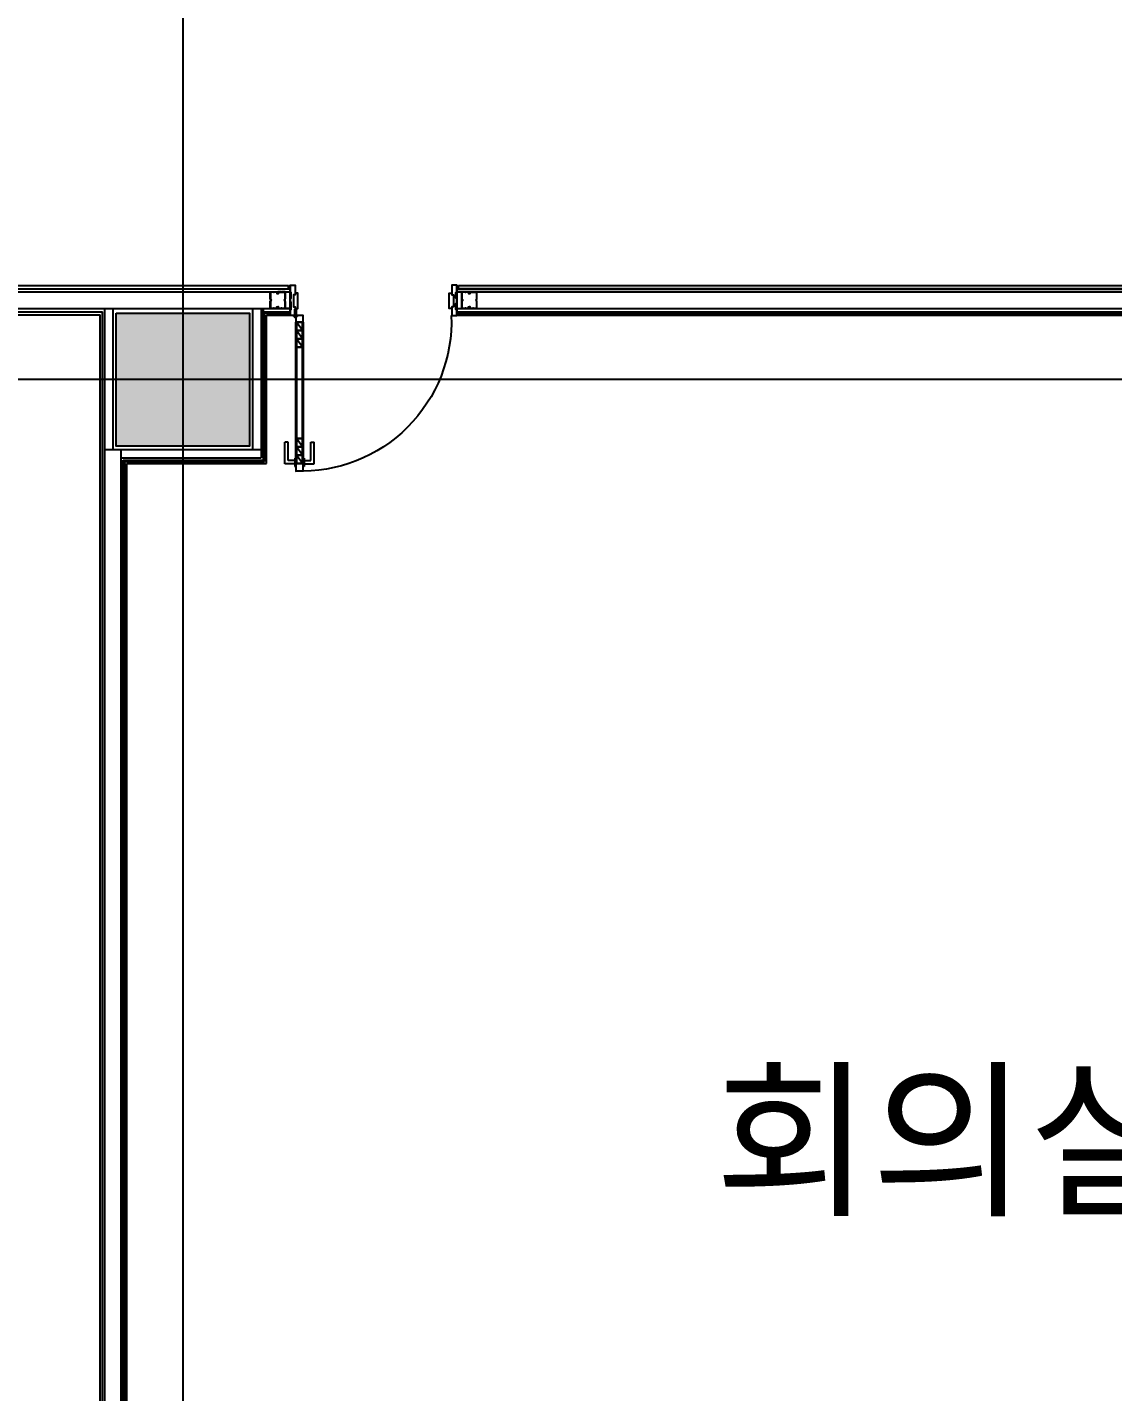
# Model space of a CAD drawing. Header units: metres. Extents: x 630750 to 860239, y 578133 to 726633.
# Drawn here: x 707371 to 713886, y 663135 to 671325 of the extents above; entities that cross this region are included whole.
import ezdxf

# ---------------------------------------------------------------- set-up
doc = ezdxf.new("R2010")
doc.units = ezdxf.units.M
doc.header["$LTSCALE"] = 300
doc.linetypes.add('업무시설_xr-base$0$CONTINOUS', pattern=[0])
for name, color, linetype in [('A-CEN-1', 1, 'Continuous'), ('A-CON', 2, 'Continuous'), ('A-TXT', 3, 'Continuous'), ('A-WALL-CONC', 2, 'Continuous'), ('F-DOOR_FRAME', 4, 'Continuous'), ('KUK-DOOR', 4, 'Continuous'), ('KUK-DOOR-FRAME', 4, 'Continuous'), ('KUK-DRYWALL', 4, 'Continuous'), ('kuk-finish', 43, 'Continuous'), ('KUK-석고보드', 201, 'Continuous')]:
    doc.layers.add(name, color=color, linetype=linetype)
doc.styles.add('돋움', font='')
doc.styles.get('돋움').set_extended_font_data('Dotum')

# ---------------------------------------------------------------- blocks, each defined once
blk = doc.blocks.new('힌지')
at = {"layer": 'F-DOOR_FRAME', "color": 175}
for p, q in [((444293.8, 289039.7, 0), (444262.2, 289039.7, 0)), ((444293.8, 289039.7, 0), (444262.2, 289039.7, 0)), ((444278, 289049.1, 0), (444278, 289020.8, 0))]:
    blk.add_line(p, q, dxfattribs=at)
at = {"layer": 'F-DOOR_FRAME', "color": 175, "elevation": 0}
for points in [[(444276.3, 289042.2), (444276.3, 289076.8), (444273.3, 289076.8), (444273.3, 289041.9), (444270.9, 289035.1, -0.190658), (444275.4, 289038.8)], [(444282.3, 289041.9), (444282.3, 289076.8), (444279.3, 289076.8), (444279.3, 289042.2), (444280.2, 289038.8, -0.190658), (444284.8, 289035.1)]]:
    blk.add_lwpolyline(points, format="xyb", close=True, dxfattribs=at)
at = {"layer": 'F-DOOR_FRAME', "color": 175}
blk.add_circle((444277.8, 289034.7, 0), 8, dxfattribs=at)
blk = doc.blocks.new('VIP화장실도어-1000')
at = {"layer": 'KUK-DOOR', "color": 1}
for p, q in [((1257083, 575369.1, 0), (1257118, 575419.1, 0)), ((1257083, 575319.1, 0), (1257118, 575369.1, 0)), ((1257083, 575269.1, 0), (1257118, 575319.1, 0)), ((1257083, 574671.1, 0), (1257118, 574721.1, 0)), ((1257083, 574621.1, 0), (1257118, 574671.1, 0)), ((1257083, 574571.1, 0), (1257118, 574621.1, 0))]:
    blk.add_line(p, q, dxfattribs=at)
at = {"layer": 'KUK-DOOR', "color": 6}
for p, q in [((1257013, 574568.6, 0), (1257013, 574698.6, 0)), ((1257033, 574698.6, 0), (1257013, 574698.6, 0)), ((1257033, 574588.6, 0), (1257033, 574698.6, 0)), ((1257168, 574588.6, -6432.8), (1257168, 574698.6, -6432.8)), ((1257168, 574698.6, -6432.8), (1257188, 574698.6, -6432.8)), ((1257188, 574568.6, -6432.8), (1257188, 574698.6, -6432.8)), ((1257073, 574568.6, 0), (1257013, 574568.6, 0)), ((1257073, 574588.6, 0), (1257033, 574588.6, 0)), ((1257073, 574604.1, 0), (1257073, 574553.1, 0)), ((1257078, 574604.1, 0), (1257073, 574604.1, 0)), ((1257073, 574553.1, 0), (1257078, 574553.1, 6432.8)), ((1257123, 574604.1, -6432.8), (1257128, 574604.1, -6432.8)), ((1257128, 574553.1, -6432.8), (1257123, 574553.1, 0)), ((1257128, 574604.1, -6432.8), (1257128, 574553.1, -6432.8)), ((1257128, 574588.6, -6432.8), (1257168, 574588.6, -6432.8)), ((1257128, 574568.6, -6432.8), (1257188, 574568.6, -6432.8))]:
    blk.add_line(p, q, dxfattribs=at)
at = {"layer": 'KUK-DOOR', "color": 8}
blk.add_line((1257083, 574721.1, 0), (1257118, 574721.1, 0), dxfattribs=at)
at = {"layer": 'KUK-DOOR', "color": 251}
for p, q in [((1257078, 574603.5, 0), (1257073, 574603.5, 0)), ((1257078, 574602.4, 0), (1257073, 574602.4, 0)), ((1257078, 574600.8, 0), (1257073, 574600.8, 0)), ((1257078, 574598.2, 0), (1257073, 574598.2, 0)), ((1257078, 574593.7, 0), (1257073, 574593.7, 0)), ((1257078, 574587.5, 0), (1257073, 574587.5, 0)), ((1257078, 574569.7, 0), (1257073, 574569.7, 0)), ((1257078, 574563.5, 0), (1257073, 574563.5, 0)), ((1257078, 574559, 0), (1257073, 574559, 0)), ((1257078, 574556.4, 0), (1257073, 574556.4, 0)), ((1257078, 574554.8, 0), (1257073, 574554.8, 0)), ((1257123, 574603.5, -6432.8), (1257128, 574603.5, -6432.8)), ((1257123, 574602.4, -6432.8), (1257128, 574602.4, -6432.8)), ((1257123, 574600.8, -6432.8), (1257128, 574600.8, -6432.8)), ((1257123, 574598.2, -6432.8), (1257128, 574598.2, -6432.8)), ((1257123, 574593.7, -6432.8), (1257128, 574593.7, -6432.8)), ((1257123, 574587.5, -6432.8), (1257128, 574587.5, -6432.8)), ((1257123, 574569.7, -6432.8), (1257128, 574569.7, -6432.8)), ((1257123, 574563.5, -6432.8), (1257128, 574563.5, -6432.8)), ((1257123, 574559, -6432.8), (1257128, 574559, -6432.8)), ((1257123, 574556.4, -6432.8), (1257128, 574556.4, -6432.8)), ((1257123, 574554.8, -6432.8), (1257128, 574554.8, -6432.8))]:
    blk.add_line(p, q, dxfattribs=at)
at = {"layer": 'KUK-DOOR', "color": 7, "elevation": 0}
for points in [[(1257123, 575419.1), (1257078, 575419.1), (1257078, 575459.1), (1257082, 575459.1), (1257082, 575459.1), (1257123, 575459.1), (1257123, 575419.1)], [(1257078, 575419.1), (1257078, 574571.1)], [(1257123, 574571.1), (1257123, 575419.1)], [(1257123, 574534.1), (1257123, 574525.1), (1257078, 574527.6), (1257078, 574571.1), (1257123, 574571.1), (1257123, 574534.1)]]:
    blk.add_lwpolyline(points, dxfattribs=at)
at = {"layer": 'KUK-DOOR', "color": 1, "elevation": 0}
blk.add_lwpolyline([(1257123, 575419.1), (1257083, 575419.1)], dxfattribs=at)
for points in [[(1257083, 575369.1), (1257083, 575419.1), (1257118, 575419.1), (1257118, 575369.1)], [(1257083, 575319.1), (1257083, 575369.1), (1257118, 575369.1), (1257118, 575319.1)], [(1257083, 575269.1), (1257083, 575319.1), (1257118, 575319.1), (1257118, 575269.1)], [(1257083, 574721.1), (1257083, 575269.1), (1257118, 575269.1), (1257118, 574721.1)], [(1257083, 574671.1), (1257083, 574721.1), (1257118, 574721.1), (1257118, 574671.1)], [(1257083, 574621.1), (1257083, 574671.1), (1257118, 574671.1), (1257118, 574621.1)], [(1257083, 574571.1), (1257083, 574621.1), (1257118, 574621.1), (1257118, 574571.1)]]:
    blk.add_lwpolyline(points, close=True, dxfattribs=at)
at = {"layer": 'KUK-DOOR', "color": 1}
blk.add_arc((1257089.2, 575425.3, 0), 900.8, 177.84827, 272.15173, dxfattribs=at)
blk = doc.blocks.new('con1')
at = {"layer": 'A-WALL-CONC', "linetype": '업무시설_xr-base$0$CONTINOUS'}
h = blk.add_hatch(color=253, dxfattribs=at)
h.dxf.hatch_style = 1
h.paths.add_polyline_path([(-302595.9, -253222.2), (-301895.9, -253222.2), (-301895.9, -253922.2), (-302595.9, -253922.2)])
h.paths.add_polyline_path([(-384245.9, -253222.2), (-383545.9, -253222.2), (-383545.9, -253922.2), (-384245.9, -253922.2)])
h.paths.add_polyline_path([(-335095.9, -253172.2), (-334295.9, -253172.2), (-334295.9, -253972.2), (-335095.9, -253972.2)])
h.paths.add_polyline_path([(-354895.9, -253172.2), (-354095.9, -253172.2), (-354095.9, -253972.2), (-354895.9, -253972.2)])
h.paths.add_polyline_path([(-374695.9, -253172.2), (-373895.9, -253172.2), (-373895.9, -253972.2), (-374695.9, -253972.2)])
h.paths.add_polyline_path([(-325195.9, -253172.2), (-324395.9, -253172.2), (-324395.9, -253972.2), (-325195.9, -253972.2)])
h.paths.add_polyline_path([(-364745.9, -253222.2), (-364045.9, -253222.2), (-364045.9, -253922.2), (-364745.9, -253922.2)])
h.paths.add_polyline_path([(-344945.9, -253222.2), (-344245.9, -253222.2), (-344245.9, -253922.2), (-344945.9, -253922.2)])
h.paths.add_polyline_path([(-310045.9, -253222.2), (-309345.9, -253222.2), (-309345.9, -253922.2), (-310045.9, -253922.2)])
h.paths.add_polyline_path([(-318595.9, -253172.2), (-317795.9, -253172.2), (-317795.9, -253972.2), (-318595.9, -253972.2)])
h.paths.add_polyline_path([(-384245.9, -310859.9), (-383445.9, -310859.9), (-383445.9, -311659.9), (-384245.9, -311659.9)])
h.paths.add_polyline_path([(-384245.9, -305472.2), (-383445.9, -305472.2), (-383445.9, -306272.2), (-384245.9, -306272.2)])
h.paths.add_polyline_path([(-384245.9, -295572.2), (-383445.9, -295572.2), (-383445.9, -296372.2), (-384245.9, -296372.2)])
h.paths.add_polyline_path([(-384195.9, -276472.2), (-383595.9, -276472.2), (-383595.9, -275872.2), (-384195.9, -275872.2)])
h.paths.add_polyline_path([(-384245.9, -285672.2), (-383445.9, -285672.2), (-383445.9, -286472.2), (-384245.9, -286472.2)])
h.paths.add_polyline_path([(-384295.9, -269172.2), (-383495.9, -269172.2), (-383495.9, -269972.2), (-384295.9, -269972.2)])
h.paths.add_polyline_path([(-384295.9, -260672.2), (-383495.9, -260672.2), (-383495.9, -261472.2), (-384295.9, -261472.2)])
h.paths.add_polyline_path([(-376995.9, -285572.2), (-376195.9, -285572.2), (-376195.9, -286372.2), (-376995.9, -286372.2)], flags=17)
h.paths.add_polyline_path([(-374695.9, -276572.2), (-373895.9, -276572.2), (-373895.9, -275772.2), (-374695.9, -275772.2)], flags=17)
h.paths.add_polyline_path([(-364695.9, -285772.2), (-364095.9, -285772.2), (-364095.9, -286372.2), (-364695.9, -286372.2)], flags=17)
h.paths.add_polyline_path([(-364795.9, -275772.2), (-363995.9, -275772.2), (-363995.9, -276572.2), (-364795.9, -276572.2)], flags=17)
edge = h.paths.add_edge_path(flags=16)
edge.add_arc((-376495.9, -295972.2), 450, 0, 360)
edge = h.paths.add_edge_path(flags=16)
edge.add_arc((-354495.9, -302572.2), 450, 0, 360)
edge = h.paths.add_edge_path(flags=16)
edge.add_arc((-364395.9, -295972.2), 350, 0, 360)
edge = h.paths.add_edge_path(flags=16)
edge.add_arc((-354495.9, -295972.2), 450, 0, 360)
edge = h.paths.add_edge_path(flags=16)
edge.add_arc((-344595.9, -302572.2), 350, 0, 360)
edge = h.paths.add_edge_path(flags=16)
edge.add_arc((-344595.9, -295972.2), 350, 0, 360)
edge = h.paths.add_edge_path(flags=16)
edge.add_arc((-364395.9, -302572.2), 350, 0, 360)
h.paths.add_polyline_path([(-375978.1, -305715.7), (-376743.7, -305483.5), (-376976, -306249), (-376210.4, -306481.3)], flags=17)
h.paths.add_polyline_path([(-378097.8, -312701.2), (-378863.4, -312468.9), (-379095.6, -313234.5), (-378330.1, -313466.8)], flags=16)
h.paths.add_polyline_path([(-354767.9, -312099.6), (-355533.5, -311867.3), (-355765.8, -312632.8), (-355000.2, -312865.1)], flags=17)
h.paths.add_polyline_path([(-347591.1, -314277.3), (-348356.6, -314045), (-348588.9, -314810.6), (-347823.4, -315042.9)], flags=17)
h.paths.add_polyline_path([(-349725.3, -321310.6), (-350490.8, -321078.3), (-350723.1, -321843.9), (-349957.6, -322076.2)], flags=17)
h.paths.add_polyline_path([(-359198.7, -318436), (-359964.3, -318203.7), (-360196.6, -318969.2), (-359431, -319201.5)], flags=17)
edge = h.paths.add_edge_path(flags=16)
edge.add_arc((-324745.9, -312472.2), 450, 0, 360)
h.paths.add_polyline_path([(-318595.9, -311972.2), (-317795.9, -311972.2), (-317795.9, -312972.2), (-318595.9, -312972.2)], flags=17)
edge = h.paths.add_edge_path(flags=16)
edge.add_arc((-335145.9, -312472.2), 350, 0, 360)
edge = h.paths.add_edge_path(flags=16)
edge.add_arc((-338616.5, -317418.6), 450, 0, 360)
h.paths.add_polyline_path([(-340251.8, -324185.3), (-341017.4, -323953), (-341249.7, -324718.5), (-340484.1, -324950.8)], flags=17)
edge = h.paths.add_edge_path(flags=17)
edge.add_arc((-324745.9, -319072.2), 450, 0, 360)
h.paths.add_polyline_path([(-318695.9, -318672.2), (-317695.9, -318672.2), (-317695.9, -319472.2), (-318695.9, -319472.2)], flags=17)
h.paths.add_polyline_path([(-310095.9, -327072.2), (-309295.9, -327072.2), (-309295.9, -327872.2), (-310095.9, -327872.2)])
h.paths.add_polyline_path([(-316095.9, -322372.2), (-316095.9, -325422.2), (-311307.7, -325422.2), (-311307.7, -325222.2), (-315895.9, -325222.2), (-315895.9, -322572.2), (-309695.9, -322572.2), (-309695.9, -325222.2), (-310307.7, -325222.2), (-310307.7, -325422.2), (-309495.9, -325422.2), (-309495.9, -322372.2)], flags=17)
edge = h.paths.add_edge_path(flags=17)
edge.add_arc((-324795.9, -327472.2), 400, 0, 360)
edge = h.paths.add_edge_path(flags=17)
edge.add_arc((-318195.9, -329272.2), 450, 0, 360)
h.paths.add_polyline_path([(-310095.9, -331472.2), (-309295.9, -331472.2), (-309295.9, -332272.2), (-310095.9, -332272.2)])
edge = h.paths.add_edge_path(flags=16)
edge.add_arc((-334695.9, -302572.2), 350, 0, 360)
edge = h.paths.add_edge_path(flags=17)
edge.add_arc((-334695.9, -286072.2), 350, 0, 360)
edge = h.paths.add_edge_path(flags=16)
edge.add_arc((-334695.9, -295972.2), 350, 0, 360)
edge = h.paths.add_edge_path(flags=17)
edge.add_arc((-344595.9, -286072.2), 450, 0, 360)
h.paths.add_polyline_path([(-318595.9, -295472.2), (-317795.9, -295472.2), (-317795.9, -296472.2), (-318595.9, -296472.2)], flags=17)
h.paths.add_polyline_path([(-318595.9, -302072.2), (-317795.9, -302072.2), (-317795.9, -303072.2), (-318595.9, -303072.2)], flags=17)
edge = h.paths.add_edge_path(flags=16)
edge.add_arc((-324795.9, -302572.2), 450, 0, 360)
edge = h.paths.add_edge_path(flags=16)
edge.add_arc((-324795.9, -295972.2), 450, 0, 360)
edge = h.paths.add_edge_path(flags=17)
edge.add_arc((-324795.9, -286072.2), 450, 0, 360)
edge = h.paths.add_edge_path(flags=17)
edge.add_arc((-334695.9, -276172.2), 450, 0, 360)
edge = h.paths.add_edge_path(flags=17)
edge.add_arc((-344595.9, -276172.2), 450, 0, 360)
h.paths.add_polyline_path([(-318595.9, -275772.2), (-317795.9, -275772.2), (-317795.9, -276572.2), (-318595.9, -276572.2)], flags=17)
h.paths.add_polyline_path([(-318595.9, -285672.2), (-317795.9, -285672.2), (-317795.9, -286472.2), (-318595.9, -286472.2)], flags=17)
edge = h.paths.add_edge_path(flags=17)
edge.add_arc((-324795.9, -276172.2), 450, 0, 360)
h.paths.add_polyline_path([(-364795.9, -260672.2), (-363995.9, -260672.2), (-363995.9, -261472.2), (-364795.9, -261472.2)])
h.paths.add_polyline_path([(-364795.9, -269172.2), (-363995.9, -269172.2), (-363995.9, -269972.2), (-364795.9, -269972.2)], flags=17)
h.paths.add_polyline_path([(-325195.9, -269172.2), (-324395.9, -269172.2), (-324395.9, -269972.2), (-325195.9, -269972.2)], flags=17)
h.paths.add_polyline_path([(-310845.9, -260722.2), (-310045.9, -260722.2), (-310045.9, -261522.2), (-310845.9, -261522.2)], flags=17)
h.paths.add_polyline_path([(-325195.9, -260672.2), (-324395.9, -260672.2), (-324395.9, -261472.2), (-325195.9, -261472.2)])
h.paths.add_polyline_path([(-335095.9, -260672.2), (-334295.9, -260672.2), (-334295.9, -261472.2), (-335095.9, -261472.2)])
h.paths.add_polyline_path([(-344995.9, -260672.2), (-344195.9, -260672.2), (-344195.9, -261472.2), (-344995.9, -261472.2)])
h.paths.add_polyline_path([(-354895.9, -260672.2), (-354095.9, -260672.2), (-354095.9, -261472.2), (-354895.9, -261472.2)])
h.paths.add_polyline_path([(-354895.9, -269172.2), (-354095.9, -269172.2), (-354095.9, -269972.2), (-354895.9, -269972.2)], flags=17)
h.paths.add_polyline_path([(-344995.9, -269172.2), (-344195.9, -269172.2), (-344195.9, -269972.2), (-344995.9, -269972.2)], flags=17)
h.paths.add_polyline_path([(-335095.9, -269172.2), (-334295.9, -269172.2), (-334295.9, -269972.2), (-335095.9, -269972.2)], flags=17)
h.paths.add_polyline_path([(-310145.9, -275772.2), (-309345.9, -275772.2), (-309345.9, -276572.2), (-310145.9, -276572.2)])
h.paths.add_polyline_path([(-310145.9, -269172.2), (-309345.9, -269172.2), (-309345.9, -269972.2), (-310145.9, -269972.2)])
h.paths.add_polyline_path([(-309945.9, -312172.2), (-309345.9, -312172.2), (-309345.9, -312772.2), (-309945.9, -312772.2)], flags=17)
h.paths.add_polyline_path([(-309945.9, -302272.2), (-309345.9, -302272.2), (-309345.9, -302872.2), (-309945.9, -302872.2)], flags=17)
h.paths.add_polyline_path([(-310145.9, -295572.2), (-309345.9, -295572.2), (-309345.9, -296372.2), (-310145.9, -296372.2)])
h.paths.add_polyline_path([(-310145.9, -285672.2), (-309345.9, -285672.2), (-309345.9, -286472.2), (-310145.9, -286472.2)])
h.paths.add_polyline_path([(-366406.6, -311179.9), (-366585, -311089.4), (-367172.8, -312248.9), (-366994.4, -312339.4)], flags=16)
h.paths.add_polyline_path([(-367582.3, -313498.9), (-367760.7, -313408.4), (-368303.3, -314478.7), (-368124.9, -314569.2)], flags=16)
h.paths.add_polyline_path([(-374501.4, -323406.8), (-375266.9, -323174.5), (-375499.2, -323940), (-374733.7, -324172.3)], flags=17)
h.paths.add_polyline_path([(-380817, -321490.3), (-381582.5, -321258), (-381814.8, -322023.6), (-381049.3, -322255.9)])
h.paths.add_polyline_path([(-319504.7, -329605.3), (-319562.8, -329796.7), (-318586.8, -330092.9), (-318528.7, -329901.5)], flags=17)
h.paths.add_polyline_path([(-317399.5, -330244.1), (-317457.6, -330435.5), (-316481.5, -330731.7), (-316423.5, -330540.3)], flags=17)
h.paths.add_polyline_path([(-315294.3, -330882.9), (-315352.4, -331074.3), (-314376.3, -331370.5), (-314318.3, -331179.1)], flags=17)
h.paths.add_polyline_path([(-313189.1, -331521.7), (-313247.2, -331713.1), (-312271.1, -332009.3), (-312213, -331817.9)], flags=17)
h.paths.add_polyline_path([(-311083.9, -332160.5), (-311142, -332351.9), (-310165.9, -332648.1), (-310107.8, -332456.7)], flags=17)
h.paths.add_polyline_path([(-308978.7, -332799.4), (-309036.7, -332990.7), (-308060.7, -333286.9), (-308002.6, -333095.5)])
h.paths.add_polyline_path([(-306873.5, -333438.2), (-306931.5, -333629.5), (-305955.5, -333925.7), (-305897.4, -333734.3)])
h.paths.add_polyline_path([(-321610, -328966.5), (-321668, -329157.9), (-320692, -329454.1), (-320633.9, -329262.7)], flags=17)
h.paths.add_polyline_path([(-304768.2, -334077), (-304826.3, -334268.4), (-303850.3, -334564.5), (-303792.2, -334373.1)])
h.paths.add_polyline_path([(-366379.8, -308837.3), (-366525.2, -309124), (-365780.1, -309501.8), (-365997.1, -309929.9), (-365818.7, -310020.4), (-365281.9, -308961.4), (-368992.7, -307835.4), (-369050.7, -308026.8), (-368955, -308055.9), (-369303.5, -309204.2), (-369399.2, -309175.1), (-369457.2, -309366.5), (-369361.5, -309395.5), (-371190.9, -315424.1), (-373726.7, -314654.6), (-371897.4, -308626.1), (-370414.2, -309076.1), (-370356.1, -308884.7), (-371839.3, -308434.7), (-371490.9, -307286.4), (-370007.6, -307736.5), (-369949.6, -307545.1), (-371624.2, -307036.9), (-373976.1, -314787.9), (-369001.2, -316297.6), (-368712.8, -315728.7), (-368891.1, -315638.2), (-369103.7, -316057.4), (-370999.5, -315482.2), (-368763.6, -308113.9)], flags=17)
edge = h.paths.add_edge_path()
edge.add_line((-317995.9, -269122.2), (-318195.9, -269122.2))
edge.add_line((-318195.9, -266622.2), (-317995.9, -266622.2))
edge.add_line((-318195.9, -265972.2), (-318195.9, -266622.2))
edge.add_line((-318195.9, -269122.2), (-318195.9, -269672.2))
edge.add_line((-317995.9, -269472.2), (-317995.9, -269122.2))
edge.add_line((-317995.9, -266622.2), (-317995.9, -265972.2))
edge.add_line((-317070.9, -260922.2), (-317070.9, -260722.2))
edge.add_line((-317070.9, -260722.2), (-314895.9, -260722.2))
edge.add_line((-314895.9, -260722.2), (-314895.9, -260922.2))
edge.add_line((-314895.9, -260922.2), (-317070.9, -260922.2))
edge.add_line((-318195.9, -265972.2), (-321995.9, -265972.2))
edge.add_line((-321995.9, -265972.2), (-321995.9, -262022.2))
edge.add_line((-321995.9, -262022.2), (-321795.9, -262022.2))
edge.add_line((-321795.9, -262022.2), (-321795.9, -262922.2))
edge.add_line((-321795.9, -262922.2), (-321695.9, -262922.2))
edge.add_line((-321695.9, -262922.2), (-321695.9, -263122.2))
edge.add_line((-321695.9, -263122.2), (-321795.9, -263122.2))
edge.add_line((-321795.9, -263122.2), (-321795.9, -265772.2))
edge.add_line((-321795.9, -265772.2), (-314195.9, -265772.2))
edge.add_line((-314195.9, -265772.2), (-314195.9, -263122.2))
edge.add_line((-314195.9, -263122.2), (-320695.9, -263122.2))
edge.add_line((-320695.9, -263122.2), (-320695.9, -262922.2))
edge.add_line((-320695.9, -262922.2), (-319545.9, -262922.2))
edge.add_line((-319545.9, -262922.2), (-319545.9, -260922.2))
edge.add_line((-319545.9, -260922.2), (-321795.9, -260922.2))
edge.add_line((-321795.9, -260922.2), (-321795.9, -261022.2))
edge.add_line((-321795.9, -261022.2), (-321995.9, -261022.2))
edge.add_line((-321995.9, -261022.2), (-321995.9, -260722.2))
edge.add_line((-321995.9, -260722.2), (-317770.9, -260722.2))
edge.add_line((-317770.9, -260722.2), (-317770.9, -260922.2))
edge.add_line((-317995.9, -269472.2), (-314195.9, -269472.2))
edge.add_line((-314195.9, -269472.2), (-314195.9, -265972.2))
edge.add_line((-314195.9, -265972.2), (-317995.9, -265972.2))
edge.add_line((-317770.9, -260922.2), (-319345.9, -260922.2))
edge.add_line((-319345.9, -260922.2), (-319345.9, -262922.2))
edge.add_line((-319345.9, -262922.2), (-314195.9, -262922.2))
edge.add_line((-314195.9, -262922.2), (-314195.9, -260722.2))
edge.add_line((-314195.9, -260722.2), (-313995.9, -260722.2))
edge.add_line((-313995.9, -260722.2), (-313995.9, -269672.2))
edge.add_line((-313995.9, -269672.2), (-318195.9, -269672.2))
edge.add_line((-309345.9, -286472.2), (-309345.9, -312772.2))
edge.add_line((-309545.9, -302872.2), (-309545.9, -312172.2))
edge.add_line((-309545.9, -296372.2), (-309545.9, -302272.2))
edge.add_line((-309545.9, -286472.2), (-309545.9, -295572.2))
edge.add_line((-375426.6, -323700.8), (-380976.7, -322016.6))
edge.add_line((-334860, -324841.4), (-335146.9, -325786.6))
edge.add_line((-334660.1, -325215.5), (-334859.8, -325873.7))
edge.add_line((-324795.9, -328208.8), (-324795.9, -327872.2))
edge.add_line((-324595.9, -328060.4), (-324595.9, -327818.6))
edge.add_line((-324795.9, -328208.8), (-322797.2, -328815.2))
edge.add_line((-322797.2, -328815.2), (-322739.1, -328623.9))
edge.add_line((-322739.1, -328623.9), (-324595.9, -328060.4))
edge.add_line((-337531.2, -334677.3), (-338201, -334474.1))
edge.add_line((-338201, -334474.1), (-338404.3, -335143.9))
edge.add_line((-338404.3, -335143.9), (-337734.4, -335347.2))
edge.add_line((-337734.4, -335347.2), (-337531.2, -334677.3))
edge = h.paths.add_edge_path()
edge.add_line((-339857.9, -323400.5), (-339799.8, -323209.1))
edge.add_line((-339799.8, -323209.1), (-337930.3, -317052.2))
edge.add_line((-337930.3, -317052.2), (-338217.3, -316965))
edge.add_line((-338217.3, -316965), (-338268.5, -317133.4))
edge.add_arc((-338616.5, -317418.6), 450, -73.11347, 39.33184, ccw=False)
edge.add_line((-338485.8, -317849.2), (-340145, -323313.3))
edge.add_line((-340145, -323313.3), (-339857.9, -323400.5))
at = {"layer": 'A-CON'}
blk.add_lwpolyline([(-364795.9, -275772.2), (-363995.9, -275772.2), (-363995.9, -276572.2), (-364795.9, -276572.2)], close=True, dxfattribs=at)

msp = doc.modelspace()

# ---------------------------------------------------------------- linework, layer by layer
at = {"layer": 'A-CEN-1', "linetype": 'Continuous'}
for p, q in [((708304.4, 708258.8), (708304.4, 640745.8)), ((796986.4, 669210.2), (657202.6, 669210.2))]:
    msp.add_line(p, q, dxfattribs=at)
at = {"layer": 'A-CON'}
msp.add_lwpolyline([(707904.4, 669610.2), (708704.4, 669610.2), (708704.4, 668810.2), (707904.4, 668810.2)], close=True, dxfattribs=at)
at = {"layer": 'KUK-DOOR-FRAME'}
for points in [[(708979.4, 669595.2), (708979.4, 669595.2), (708979.4, 669595.2), (708979.4, 669595.2), (708979.4, 669595.2), (708955.4, 669595.2), (708949.4, 669595.2), (708949.4, 669598.7), (708949.4, 669631.7), (708954.4, 669631.7), (708954.4, 669675.2), (708949.4, 669675.2), (708949.4, 669699.2), (708954.4, 669699.2), (708954.4, 669734.2), (708949.4, 669734.2), (708949.4, 669777.2), (708955.4, 669777.2), (708955.4, 669777.2), (708979.4, 669777.2), (708979.4, 669719.2), (708969.4, 669719.2), (708969.4, 669646.7), (708979.4, 669646.7), (708979.4, 669595.2)], [(709919.4, 669595.2), (709919.4, 669595.2), (709919.4, 669595.2), (709919.4, 669595.2), (709919.4, 669595.2), (709943.4, 669595.2), (709949.4, 669595.2), (709949.4, 669595.2), (709949.4, 669631.7), (709944.4, 669631.7), (709944.4, 669666.7), (709949.4, 669666.7), (709949.4, 669699.2), (709944.4, 669699.2), (709944.4, 669734.2), (709949.4, 669734.2), (709949.4, 669777.2), (709943.4, 669777.2), (709943.4, 669777.2), (709919.4, 669777.2), (709919.4, 669719.2), (709929.4, 669719.2), (709929.4, 669646.7), (709919.4, 669646.7), (709919.4, 669595.2)]]:
    msp.add_lwpolyline(points, dxfattribs=at)
at = {"layer": 'KUK-DOOR-FRAME', "extrusion": (1.10631e-25, -1.80681e-09, 1)}
msp.add_lwpolyline([(708969.4, 669646.7), (708979.4, 669646.7), (708979.4, 669636.7), (708994.4, 669636.7), (708994.4, 669729.2), (708979.4, 669729.2), (708979.4, 669719.2), (708969.4, 669719.2), (708969.4, 669646.7)], dxfattribs=at)
at = {"layer": 'KUK-DOOR-FRAME', "extrusion": (-1.10631e-25, -1.80681e-09, 1)}
msp.add_lwpolyline([(709929.4, 669646.7), (709919.4, 669646.7), (709919.4, 669636.7), (709904.4, 669636.7), (709904.4, 669729.2), (709919.4, 669729.2), (709919.4, 669719.2), (709929.4, 669719.2), (709929.4, 669646.7)], dxfattribs=at)
at = {"layer": 'KUK-DRYWALL'}
for p, q in [((700049.4, 669737.2), (708949.4, 669737.2)), ((709949.4, 669737.2), (714894.4, 669737.2)), ((714964.4, 669737.2), (709949.4, 669737.2)), ((709949.4, 669737.2), (721364.4, 669737.2)), ((700049.4, 669637.2), (708949.4, 669637.2)), ((707834.4, 669637.2), (707834.4, 658965.2)), ((707884.4, 669637.2), (707884.4, 668790.2)), ((708724.4, 668790.2), (708724.4, 669637.2)), ((708774.4, 669637.2), (708774.4, 668740.2)), ((709949.4, 669637.2), (721364.4, 669637.2)), ((707834.4, 668790.2), (708774.4, 668790.2)), ((707934.4, 658965.2), (707934.4, 668790.2)), ((707934.4, 668740.2), (708774.4, 668740.2))]:
    msp.add_line(p, q, dxfattribs=at)
at = {"layer": 'KUK-DRYWALL', "color": 8}
for points in [[(708873.4, 669647.2), (708874.4, 669647.2), (708874.4, 669637.2), (708854.4, 669637.2, 1), (708849.4, 669637.2), (708829.4, 669637.2), (708829.4, 669680.7, 0.589997), (708829.4, 669693.7), (708829.4, 669737.2), (708849.4, 669737.2, 1), (708854.4, 669737.2), (708874.4, 669737.2), (708874.4, 669727.2), (708869.4, 669727.2), (708869.4, 669728.2), (708873.4, 669728.2), (708873.4, 669736.2), (708855.2, 669736.2, -0.745356), (708848.5, 669736.2), (708830.4, 669736.2), (708830.4, 669694.3, -0.542783), (708830.4, 669680.2), (708830.4, 669638.2), (708848.5, 669638.2, -0.745356), (708855.2, 669638.2), (708873.4, 669638.2), (708873.4, 669646.2), (708869.4, 669646.2), (708869.4, 669647.2), (708874.4, 669647.2)], [(708875.4, 669647.2), (708874.4, 669647.2), (708874.4, 669637.2), (708894.4, 669637.2, -1), (708899.4, 669637.2), (708919.4, 669637.2), (708919.4, 669680.7, -0.589997), (708919.4, 669693.7), (708919.4, 669737.2), (708899.4, 669737.2, -1), (708894.4, 669737.2), (708874.4, 669737.2), (708874.4, 669727.2), (708879.4, 669727.2), (708879.4, 669728.2), (708875.4, 669728.2), (708875.4, 669736.2), (708893.5, 669736.2, 0.745356), (708900.2, 669736.2), (708918.4, 669736.2), (708918.4, 669694.3, 0.542783), (708918.4, 669680.2), (708918.4, 669638.2), (708900.2, 669638.2, 0.745356), (708893.5, 669638.2), (708875.4, 669638.2), (708875.4, 669646.2), (708879.4, 669646.2), (708879.4, 669647.2), (708874.4, 669647.2)], [(710023.4, 669647.2), (710024.4, 669647.2), (710024.4, 669637.2), (710004.4, 669637.2, 1), (709999.4, 669637.2), (709979.4, 669637.2), (709979.4, 669680.7, 0.589997), (709979.4, 669693.7), (709979.4, 669737.2), (709999.4, 669737.2, 1), (710004.4, 669737.2), (710024.4, 669737.2), (710024.4, 669727.2), (710019.4, 669727.2), (710019.4, 669728.2), (710023.4, 669728.2), (710023.4, 669736.2), (710005.2, 669736.2, -0.745356), (709998.5, 669736.2), (709980.4, 669736.2), (709980.4, 669694.3, -0.542783), (709980.4, 669680.2), (709980.4, 669638.2), (709998.5, 669638.2, -0.745356), (710005.2, 669638.2), (710023.4, 669638.2), (710023.4, 669646.2), (710019.4, 669646.2), (710019.4, 669647.2), (710024.4, 669647.2)], [(710025.4, 669647.2), (710024.4, 669647.2), (710024.4, 669637.2), (710044.4, 669637.2, -1), (710049.4, 669637.2), (710069.4, 669637.2), (710069.4, 669680.7, -0.589997), (710069.4, 669693.7), (710069.4, 669737.2), (710049.4, 669737.2, -1), (710044.4, 669737.2), (710024.4, 669737.2), (710024.4, 669727.2), (710029.4, 669727.2), (710029.4, 669728.2), (710025.4, 669728.2), (710025.4, 669736.2), (710043.5, 669736.2, 0.745356), (710050.2, 669736.2), (710068.4, 669736.2), (710068.4, 669694.3, 0.542783), (710068.4, 669680.2), (710068.4, 669638.2), (710050.2, 669638.2, 0.745356), (710043.5, 669638.2), (710025.4, 669638.2), (710025.4, 669646.2), (710029.4, 669646.2), (710029.4, 669647.2), (710024.4, 669647.2)]]:
    msp.add_lwpolyline(points, format="xyb", dxfattribs=at)
at = {"layer": 'kuk-finish', "ltscale": 0.02}
for p, q in [((708807.9, 668706.7), (708807.9, 669597.2)), ((708807.9, 669597.2), (708946.4, 669597.2)), ((708946.4, 669609.2), (708946.4, 669597.2)), ((709952.4, 669609.2), (709952.4, 669597.2)), ((709952.4, 669597.2), (714577.4, 669597.2)), ((707967.9, 659713.7), (707967.9, 668706.7)), ((707967.9, 668706.7), (708807.9, 668706.7))]:
    msp.add_line(p, q, dxfattribs=at)
at = {"layer": 'KUK-석고보드', "color": 24, "ltscale": 10}
for p, q in [((700049.4, 669756.2), (708949.4, 669756.2)), ((700059.4, 669775.2), (708939.4, 669775.2)), ((708939.4, 669756.2), (708939.4, 669775.2)), ((714964.4, 669756.2), (709949.4, 669756.2)), ((709949.4, 669756.2), (721376.9, 669756.2)), ((709959.4, 669775.2), (721389.4, 669775.2)), ((709959.4, 669756.2), (709959.4, 669775.2)), ((700049.4, 669618.2), (707821.9, 669618.2)), ((708786.9, 669618.2), (708949.4, 669618.2)), ((709949.4, 669618.2), (717886.9, 669618.2)), ((700059.4, 669599.2), (707809.4, 669599.2))]:
    msp.add_line(p, q, dxfattribs=at)
at = {"layer": 'KUK-석고보드', "ltscale": 10}
for p, q in [((708949.4, 669597.2), (708949.4, 669777.2)), ((708949.4, 669777.2), (708949.4, 669598.8)), ((708949.4, 669775.2), (708949.4, 669618.2)), ((709949.4, 669595.2), (709949.4, 669777.2)), ((709949.4, 669777.2), (709949.4, 669595.2)), ((709949.4, 669775.2), (709949.4, 669618.2)), ((707821.9, 658977.7), (707821.9, 669618.2)), ((708786.9, 669637.2), (708786.9, 668727.7)), ((707809.4, 658990.2), (707809.4, 669599.2)), ((707946.9, 668727.7), (708786.9, 668727.7)), ((707946.9, 659692.7), (707946.9, 668727.7))]:
    msp.add_line(p, q, dxfattribs=at)
at = {"layer": 'KUK-석고보드', "color": 35, "ltscale": 10}
for p, q in [((708795.9, 668718.7), (708795.9, 669609.2)), ((708795.9, 669609.2), (708949.4, 669609.2)), ((709949.4, 669609.2), (717877.9, 669609.2)), ((707955.9, 659701.7), (707955.9, 668718.7)), ((707955.9, 668718.7), (708795.9, 668718.7))]:
    msp.add_line(p, q, dxfattribs=at)
for points in [[(708949.4, 669737.2), (708949.4, 669637.2), (708919.4, 669637.2), (708919.4, 669737.2)], [(709949.4, 669737.2), (709949.4, 669637.2), (709979.4, 669637.2), (709979.4, 669737.2)]]:
    msp.add_lwpolyline(points, close=True, dxfattribs=at)

# ---------------------------------------------------------------- block references
at = {"layer": 'A-CON'}
msp.add_blockref('con1', (1072700.2, 945382.4), dxfattribs=at)
at = {"layer": 'KUK-DOOR', "color": 6, "linetype": 'ByBlock', "xscale": -1}
msp.add_blockref('힌지', (1153259.2, 380555.5), dxfattribs=at)
at = {"layer": 'KUK-DOOR', "color": 7, "xscale": -1}
msp.add_blockref('VIP화장실도어-1000', (1966105.4, 94135.7), dxfattribs=at)

# ---------------------------------------------------------------- texts
at = {"layer": 'A-TXT', "style": '돋움'}
msp.add_text('회의실2', height=750, dxfattribs=at).set_placement((711494.1, 664269.1, 0))

doc.saveas('drawing.dxf')
